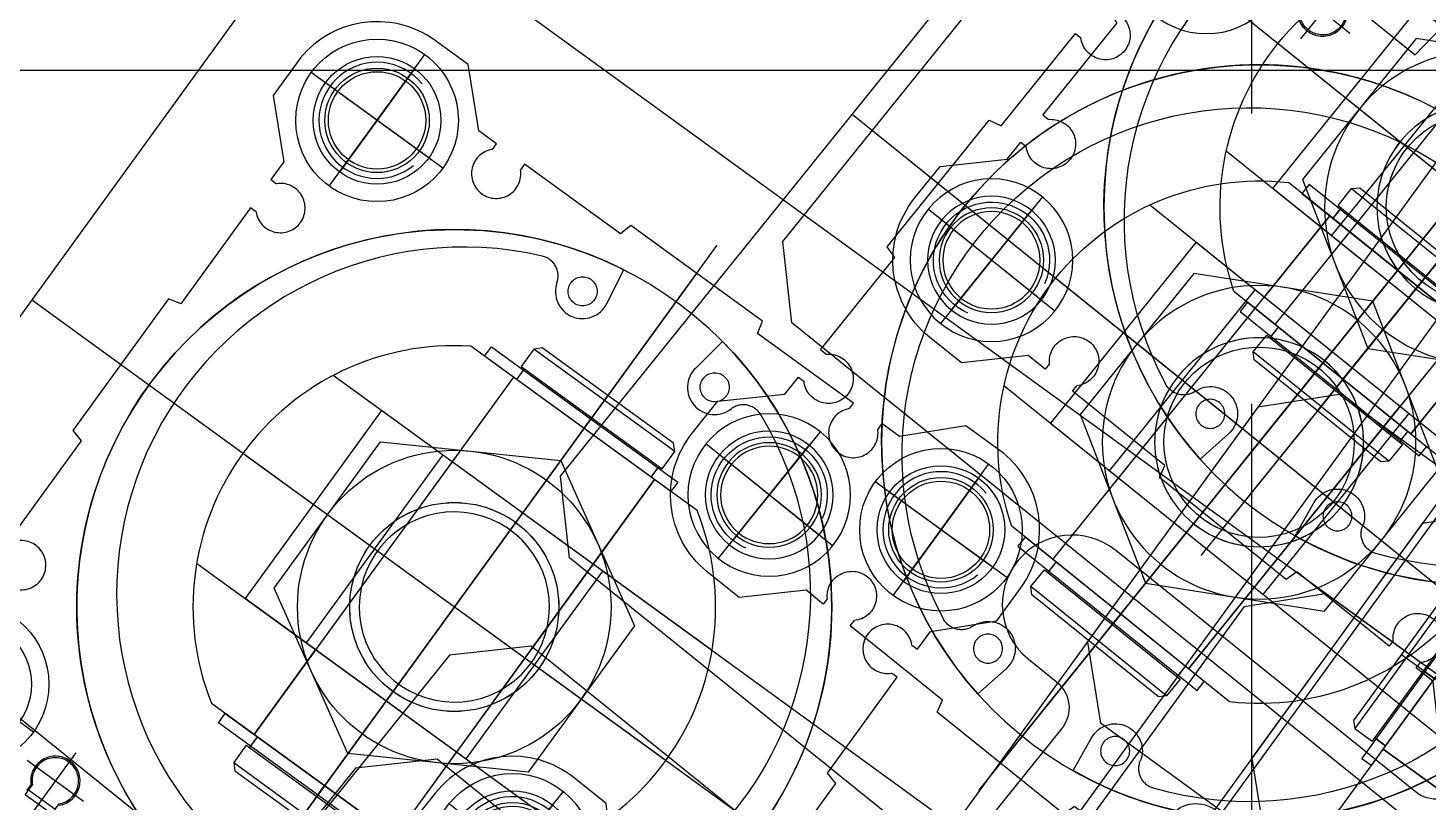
# Model space of a CAD drawing. Header units: millimetres. Extents: x 10462777 to 22643323, y 453826 to 1389191.
# Drawn here: x 11287519.8 to 11287640.3, y 585302.4 to 585369.1 of the extents above; entities that cross this region are included whole.
import ezdxf

# ---------------------------------------------------------------- set-up
doc = ezdxf.new("R2010")
doc.units = ezdxf.units.MM
doc.header["$LTSCALE"] = 200
doc.header["$MEASUREMENT"] = 0
for name, pattern in [('CENTER', [2, 1.25, -0.25, 0.25, -0.25]), ('HIDDEN', [3.75, 2.5, -1.25]), ('PHANTOM', [2.5, 1.25, -0.25, 0.25, -0.25, 0.25, -0.25]), ('PHANTOM2', [31.75, 15.875, -3.175, 3.175, -3.175, 3.175, -3.175])]:
    doc.linetypes.add(name, pattern=pattern)
doc.layers.get('0').update_dxf_attribs({"linetype": 'CONTINUOUS'})
for name, color, linetype in [('1', 1, 'CENTER'), ('1 Center', 1, 'CENTER'), ('5', 4, 'CONTINUOUS'), ('CENTER', 1, 'CONTINUOUS'), ('CL', 3, 'CONTINUOUS'), ('DR1501-002-005-002', 7, 'CONTINUOUS'), ('HL', 2, 'HIDDEN'), ('THIN', 3, 'CONTINUOUS'), ('V', 6, 'PHANTOM2')]:
    doc.layers.add(name, color=color, linetype=linetype)
doc.layers.add('LAYOUT', color=8, linetype='CONTINUOUS', lineweight=25)

# ---------------------------------------------------------------- blocks, each defined once
blk = doc.blocks.new('A$C0CF62632')
at = {"layer": '1 Center', "ltscale": 0.5}
blk.add_line((490.88, 915.19), (490.88, 0), dxfattribs=at)
blk = doc.blocks.new('A$C321A0869')
at = {"layer": '1', "color": 155, "linetype": 'Continuous'}
for p, q in [((439, 386.36), (439, 383.26)), ((451, 353.26), (451, 386.36)), ((436.1, 380.36), (281.83, 380.36)), ((11, 355.36), (11, 255.39)), ((21, 255.39), (21, 337.47))]:
    blk.add_line(p, q, dxfattribs=at)
blk.add_arc((445, 386.36), 6, 0, 180, dxfattribs=at)
at = {"layer": '1', "color": 155, "linetype": 'Continuous', "extrusion": (0, 0, -1)}
for centre, major_axis in [((435.89, 383.47), (-2.27, 2.27)), ((435.89, 365.26), (-2.27, -2.27)), ((454.11, 353.47), (2.27, 2.27))]:
    blk.add_ellipse(centre, major_axis=major_axis, ratio=0.935113, start_param=2.389713, end_param=3.893472, dxfattribs=at)
blk = doc.blocks.new('A$C381A53E2')
at = {"layer": 'V'}
for p, q in [((38.5, 84), (38.5, 0)), ((57.5, 67.8), (57.5, 74.88)), ((56.1, 72.8), (58.9, 72.8)), ((54.5, 70.8), (60.5, 70.8)), ((61.5, 68.5), (75.5, 68.5)), ((0, 38.5), (77, 38.5)), ((8.5, 15.5), (8.5, 1.5)), ((68.5, 15.5), (68.5, 1.5)), ((8.5, 13.5), (8.5, 3.5)), ((68.5, 13.5), (68.5, 3.5)), ((1.5, 8.5), (15.5, 8.5)), ((3.5, 8.5), (13.5, 8.5)), ((61.5, 8.5), (75.5, 8.5)), ((63.5, 8.5), (73.5, 8.5))]:
    blk.add_line(p, q, dxfattribs=at)
for points in [[(59, 72.9), (59, 72.3, -2.42), (56, 72.3)], [(3, 45.5), (3, 31.5), (4.1, 31.2), (4.1, 21), (4.69, 21, -2.42), (4.69, 18), (4.1, 18), (4.1, 16.12), (0, 12.02), (0, 8.5, 0.414), (8.5, 0), (12.02, 0), (16.12, 4.1), (18, 4.1), (18, 4.69, -2.42), (21, 4.69), (21, 4.1), (31.2, 4.1), (31.5, 3), (45.5, 3), (45.79, 4.1), (56, 4.1), (56, 4.69, -2.42), (59, 4.69), (59, 4.1), (60.88, 4.1), (64.98, 0), (68.5, 0, 0.414), (77, 8.5), (77, 12.02), (72.9, 16.12), (72.9, 18), (72.3, 18, -2.42), (72.3, 21), (72.9, 21), (72.9, 31.2), (74, 31.5), (74, 45.5), (74, 45.5), (72.9, 45.79), (72.9, 56), (72.3, 56, -2.42), (72.3, 59)]]:
    blk.add_lwpolyline(points, format="xyb", dxfattribs=at)
for points in [[(56, 72.9), (48.97, 72.9), (48, 84)], [(25, 30.71), (25, 46.29), (38.5, 54.09), (52, 46.29), (52, 30.71), (38.5, 22.91), (25, 30.71)]]:
    blk.add_lwpolyline(points, dxfattribs=at)
for points in [[(58.9, 73.3), (58.9, 72.23, -2.448776), (56.1, 72.23), (56.1, 73.3)], [(43.76, 6.43, 0.922), (38.5, 71, 0.922), (33.24, 6.43), (33.77, 9.64, 0.944), (29.24, 10.7, -0.446), (26.88, 9.6, -0.818), (38.5, 67, -0.818), (50.12, 9.6, -0.446), (47.76, 10.7, 0.944), (43.23, 9.64)]]:
    blk.add_lwpolyline(points, format="xyb", close=True, dxfattribs=at)
for centre, radius in [((68.5, 68.5), 7), ((38.5, 38.5), 32.5), ((38.5, 38.5), 13.5), ((38.5, 38.5), 9), ((8.5, 8.5), 7), ((68.5, 8.5), 7), ((8.5, 8.5), 4.5), ((8.5, 8.5), 4.19), ((68.5, 8.5), 4.5), ((68.5, 8.5), 4.19), ((31.47, 10.02), 1.25), ((45.53, 10.02), 1.25)]:
    blk.add_circle(centre, radius, dxfattribs=at)
for centre, radius in [((38.5, 38.5), 8.19), ((8.5, 8.5), 5), ((68.5, 8.5), 5)]:
    blk.add_arc(centre, radius, 255, 165, dxfattribs=at)
blk = doc.blocks.new('A$C1DFB16BD')
at = {"layer": 'CL'}
for p, q in [((22.5, 0), (22.5, 38)), ((0, 19), (45, 19))]:
    blk.add_line(p, q, dxfattribs=at)
at = {"layer": 'DR1501-002-005-002'}
for p, q in [((10.45, 38), (34.55, 38)), ((2.34, 29), (42.66, 29)), ((2.34, 9), (42.66, 9)), ((10.45, 0), (34.55, 0))]:
    blk.add_line(p, q, dxfattribs=at)
blk.add_circle((22.5, 19), 9, dxfattribs=at)
for start, end in [(122.3875, 237.6125), (302.3875, 57.6125)]:
    blk.add_arc((22.5, 19), 22.5, start, end, dxfattribs=at)
at = {"layer": 'HL'}
for p, q in [((15, 38), (15, 29)), ((30, 38), (30, 29)), ((15, 0), (15, 9)), ((30, 0), (30, 9))]:
    blk.add_line(p, q, dxfattribs=at)
at = {"layer": 'THIN'}
blk.add_arc((22.5, 19), 8.19, 75, 345, dxfattribs=at)
blk = doc.blocks.new('A$C3D036A4C')
at = {"layer": 'DR1501-002-005-002'}
for p, q in [((5, 90), (95, 90)), ((100, 85), (95, 90)), ((100, 5), (100, 85)), ((60, 64), (100, 64)), ((100, 5), (95, 0)), ((5, 0), (95, 0))]:
    blk.add_line(p, q, dxfattribs=at)
at = {"layer": 'HL'}
blk.add_line((77.5, 55), (77.5, 64), dxfattribs=at)
blk = doc.blocks.new('A$C148D47CC')
at = {"layer": '5'}
for p, q in [((82.5, 0), (82.5, 20)), ((97.5, 0), (97.5, 20)), ((152.5, 0), (152.5, 20)), ((167.5, 0), (167.5, 20))]:
    blk.add_line(p, q, dxfattribs=at)
at = {"layer": 'CL'}
for p, q in [((90, 0), (90, 20)), ((160, 0), (160, 20)), ((10, 4.5), (10, 15.5)), ((0, 10), (175, 10))]:
    blk.add_line(p, q, dxfattribs=at)
at = {"layer": 'DR1501-002-005-002'}
for p, q in [((0, 0), (0, 20)), ((0, 20), (175, 20)), ((20, 0), (20, 20)), ((75, 0), (75, 20)), ((110, 0), (110, 20)), ((175, 0), (175, 20)), ((0, 0), (175, 0))]:
    blk.add_line(p, q, dxfattribs=at)
blk.add_circle((10, 10), 3.3, dxfattribs=at)
at = {"layer": 'HL'}
for p, q in [((81.5, 0), (81.5, 20)), ((98.5, 0), (98.5, 20)), ((151.5, 0), (151.5, 20)), ((168.5, 0), (168.5, 20))]:
    blk.add_line(p, q, dxfattribs=at)
blk.add_circle((10, 10), 5.5, dxfattribs=at)
blk = doc.blocks.new('A$C69DB7109')
at = {"layer": 'CL'}
for p, q in [((85, -80.5), (85, -9.5)), ((-10, -45), (130, -45)), ((55, -80.5), (55, -69.5)), ((115, -80.5), (115, -69.5)), ((49.5, -75), (60.5, -75)), ((109.5, -75), (120.5, -75))]:
    blk.add_line(p, q, dxfattribs=at)
at = {"layer": 'DR1501-002-005-002'}
for p, q in [((0, 0), (-5, -5)), ((0, 0), (125, 0)), ((-5, -35), (-5, -5)), ((130, -85), (130, -5)), ((125, -90), (130, -85)), ((0, -90), (125, -90))]:
    blk.add_line(p, q, dxfattribs=at)
for centre in [(115, -15), (55, -75), (115, -75)]:
    blk.add_circle(centre, 5.5, dxfattribs=at)
blk = doc.blocks.new('A$C46232C3D')
at = {"layer": 'CENTER'}
for p, q in [((3.5, 7.5), (2.35, 7.5)), ((41.5, 7.5), (42.65, 7.5))]:
    blk.add_line(p, q, dxfattribs=at)
at = {"layer": 'CL'}
for p, q in [((22.5, 15), (22.5, 0)), ((0, 7.5), (45, 7.5))]:
    blk.add_line(p, q, dxfattribs=at)
at = {"layer": 'DR1501-002-005-002'}
for p, q in [((0.5, 15), (0, 14.5)), ((0, 14.5), (0, 0.5)), ((2.35, 15), (0.5, 15)), ((0.5, 15), (0.5, 0)), ((2.35, 0), (2.35, 15)), ((3.5, 14.65), (2.35, 14.65)), ((41.5, 15), (3.5, 15)), ((3.5, 15), (3.5, 0)), ((3.5, 15), (3.5, 0)), ((41.5, 15), (41.5, 0)), ((41.5, 15), (41.5, 0)), ((41.5, 14.65), (42.65, 14.65)), ((44.5, 15), (42.65, 15)), ((42.65, 0), (42.65, 15)), ((45, 14.5), (44.5, 15)), ((44.5, 0), (44.5, 15)), ((45, 0.5), (45, 14.5)), ((0, 0.5), (0.5, 0)), ((3.5, 0.35), (2.35, 0.35)), ((41.5, 0.35), (42.65, 0.35)), ((44.5, 0), (45, 0.5)), ((0.5, 0), (2.35, 0)), ((3.5, 0), (41.5, 0)), ((42.65, 0), (44.5, 0))]:
    blk.add_line(p, q, dxfattribs=at)
blk = doc.blocks.new('A$C212748E0')
at = {"layer": 'CENTER'}
blk.add_line((9.25, 1), (9.25, 0), dxfattribs=at)
at = {"layer": 'DR1501-002-005-002'}
for p, q in [((0, 1), (19.82, 1)), ((0, 0), (0, 1)), ((2.1, 1), (2.1, 0)), ((16.4, 1), (16.4, 0)), ((19.82, 1), (19.82, 0)), ((19.82, 0), (0, 0))]:
    blk.add_line(p, q, dxfattribs=at)
blk = doc.blocks.new('A$C1D410D33')
at = {"layer": 'DR1501-002-005-002', "rotation": 90}
blk.add_blockref('A$C46232C3D', (16.75, 0), dxfattribs=at)
at = {"layer": 'DR1501-002-005-002'}
for p in [(0, 41.5), (0, 2.5)]:
    blk.add_blockref('A$C212748E0', p, dxfattribs=at)
blk = doc.blocks.new('A$C59BF75ED')
at = {"layer": 'CL'}
blk.add_line((30, 45), (230, 45), dxfattribs=at)
at = {"layer": 'DR1501-002-005-002'}
for name, p in [('A$C381A53E2', (146.5, 6.5)), ('A$C3D036A4C', (30, 0)), ('A$C69DB7109', (100, 90)), ('A$C1D410D33', (105.75, 22.5)), ('A$C1D410D33', (175.75, 22.5)), ('A$C1DFB16BD', (162.5, 26)), ('A$C148D47CC', (25, 35))]:
    blk.add_blockref(name, p, dxfattribs=at)
blk = doc.blocks.new('A$C01323151')
at = {"layer": 'DR1501-002-005-002', "rotation": 90.00000000000004}
for p in [(124.4, 152.37), (444.4, 152.37)]:
    blk.add_blockref('A$C59BF75ED', p, dxfattribs=at)
at = {"layer": 'DR1501-002-005-002', "xscale": -1, "rotation": 270}
blk.add_blockref('A$C59BF75ED', (480.15, 152.37), dxfattribs=at)
blk = doc.blocks.new('A$C6B1410A9')
at = {"layer": 'DR1501-002-005-002', "xscale": -1, "rotation": 270}
blk.add_blockref('A$C59BF75ED', (435.06, 152), dxfattribs=at)
at = {"layer": 'DR1501-002-005-002', "rotation": 90.00000000000004}
for p in [(124.4, 149.99), (414.4, 149.99)]:
    blk.add_blockref('A$C59BF75ED', p, dxfattribs=at)
blk = doc.blocks.new('A$C256B494F')
at = {"layer": 'DR1501-002-005-002'}
for p, rotation in [((468.43, 219.01, -10.03), 90.00000000000004), ((230, 264.79, -10.03), 180)]:
    blk.add_blockref('A$C59BF75ED', p, dxfattribs=dict(at, rotation=rotation))
blk = doc.blocks.new('A$C1F8A417F')
at = {"ltscale": 10}
for name, p in [('A$C256B494F', (1576.88, 789.02, 10.03)), ('A$C6B1410A9', (1650.72, 788.61)), ('A$C01323151', (1633.38, 786.02))]:
    blk.add_blockref(name, p, dxfattribs=at)
at = {"layer": 'DR1501-002-005-002'}
blk.add_blockref('A$C321A0869', (1664.78, 743.02), dxfattribs=at)
blk = doc.blocks.new('A$C7DA30AB0')
at = {"layer": 'LAYOUT', "color": 6, "linetype": 'PHANTOM'}
blk.add_circle((3030.45, 3025.99, 0), 2693.02, dxfattribs=at)
blk = doc.blocks.new('A$C6F7E1649')
at = {"color": 2, "linetype": 'Continuous', "lineweight": -3, "ltscale": 10}
blk.add_line((770, 895, 0), (770, 335, 0), dxfattribs=at)

msp = doc.modelspace()

# ---------------------------------------------------------------- block references
at = {"ltscale": 10, "rotation": 180}
msp.add_blockref('A$C0CF62632', (11288116.00281, 585526.88814), dxfattribs=at)

# ---------------------------------------------------------------- next in the draw order: block references
at = {"ltscale": 10, "rotation": 324.019764306913}
msp.add_blockref('A$C1F8A417F', (11285651.31599, 585455.73383), dxfattribs=at)

# ---------------------------------------------------------------- next in the draw order: block references
at = {"ltscale": 10, "rotation": 51.1429793073033}
msp.add_blockref('A$C1F8A417F', (11287165.47006, 582967.95012), dxfattribs=at)

# ---------------------------------------------------------------- next in the draw order: block references
at = {"ltscale": 10}
msp.add_blockref('A$C7DA30AB0', (11285684.40366, 580408.4363), dxfattribs=at)

# ---------------------------------------------------------------- next in the draw order: block references
at = {"ltscale": 10, "rotation": 270}
msp.add_blockref('A$C6F7E1649', (11287103.73988, 586135.42309, 0), dxfattribs=at)

doc.saveas('drawing.dxf')
